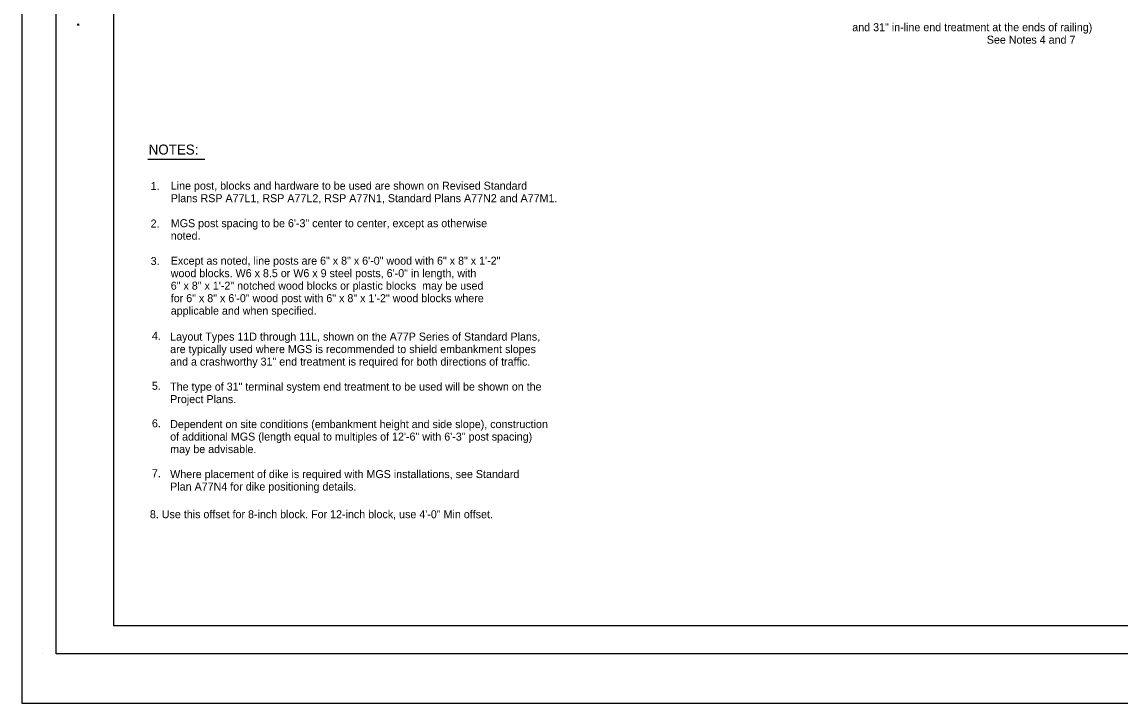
# Model space of a CAD drawing. Extents: x -893 to 867, y -474 to 712.
# Drawn here: x -893 to 67, y -474 to 122 of the extents above; entities that cross this region are included whole.
import ezdxf

# ---------------------------------------------------------------- set-up
doc = ezdxf.new("R2010")
doc.units = 0
doc.layers.add('10 Sheet Format', color=7, linetype='Continuous')
doc.layers.add('57 Undefined', color=7, linetype='Continuous')

msp = doc.modelspace()

# ---------------------------------------------------------------- linework, layer by layer
at = {"layer": '10 Sheet Format'}
for p, q in [((-813.45, 643.96), (-813.45, -406.04)), ((-813.45, -406.04), (-438.24, -406.04)), ((-438.75, -406.04), (199.07, -406.04)), ((-875.41, -431.05), (-875.41, -431.05))]:
    msp.add_line(p, q, dxfattribs=at)
for points in [[(-893.45, -474.04), (866.55, -474.04), (866.55, 711.96), (-893.45, 711.96)], [(-863.43, 668.96), (836.57, 668.96), (836.57, -431.04), (-863.43, -431.04)], [(-863.43, 668.96), (836.57, 668.96), (836.57, -431.04), (-863.43, -431.04)]]:
    msp.add_lwpolyline(points, close=True, dxfattribs=at)
at = {"layer": '57 Undefined'}
msp.add_line((-783.31, 1.87), (-733.39, 1.87), dxfattribs=at)

# ---------------------------------------------------------------- texts
at = {"layer": '10 Sheet Format'}
msp.add_text('.', height=13.78, rotation=270, dxfattribs=at).set_placement((-845.33, 122.19))
at = {"layer": '57 Undefined'}
for s, height, p in [('and 31" in-line end treatment at the ends of railing)', 7, (-167.11, 113.89)), ('See Notes 4 and 7', 7, (-49.45, 102.95)), ('NOTES:', 8.75, (-782.63, 5.95)), ('1.', 7, (-780.89, -25.09)), ('Line post, blocks and hardware to be used are shown on Revised Standard', 7, (-763.29, -24.81)), ('Plans RSP A77L1, RSP A77L2, RSP A77N1, Standard Plans A77N2 and A77M1.', 7, (-763.29, -35.75)), ('2.', 7, (-780.89, -57.9)), ('MGS post spacing to be 6\'-3" center to center, except as otherwise', 7, (-763.29, -57.63)), ('noted.', 7, (-763.29, -68.56)), ('3.', 7, (-780.89, -90.71)), ('Except as noted, line posts are 6" x 8" x 6\'-0" wood with 6" x 8" x 1\'-2"', 7, (-763.29, -90.44)), ('wood blocks. W6 x 8.5 or W6 x 9 steel posts, 6\'-0" in length, with', 7, (-763.29, -101.37)), ('6" x 8" x 1\'-2" notched wood blocks or plastic blocks  may be used', 7, (-763.29, -112.31)), ('for 6" x 8" x 6\'-0" wood post with 6" x 8" x 1\'-2" wood blocks where', 7, (-763.29, -123.25)), ('applicable and when specified.', 7, (-763.29, -134.18)), ('4.', 7, (-779.79, -156.17)), ('Layout Types 11D through 11L, shown on the A77P Series of Standard Plans,', 7, (-763.81, -156.87)), ('are typically used where MGS is recommended to shield embankment slopes', 7, (-763.81, -167.81)), ('and a crashworthy 31" end treatment is required for both directions of traffic.', 7, (-763.81, -178.74)), ('5.', 7, (-779.79, -199.92)), ('The type of 31" terminal system end treatment to be used will be shown on the', 7, (-763.81, -200.62)), ('Project Plans.', 7, (-763.81, -211.56)), ('6.', 7, (-779.79, -232.73)), ('Dependent on site conditions (embankment height and side slope), construction', 7, (-763.81, -233.43)), ('of additional MGS (length equal to multiples of 12\'-6" with 6\'-3" post spacing)', 7, (-763.81, -244.37)), ('may be advisable.', 7, (-763.81, -255.3)), ('7.', 7, (-779.79, -276.48)), ('Where placement of dike is required with MGS installations, see Standard', 7, (-763.81, -277.18)), ('Plan A77N4 for dike positioning details.', 7, (-763.81, -288.11)), ('8. Use this offset for 8-inch block. For 12-inch block, use 4\'-0" Min offset.', 7, (-781.55, -312.3))]:
    msp.add_text(s, height=height, dxfattribs=at).set_placement(p)

doc.saveas('drawing.dxf')
